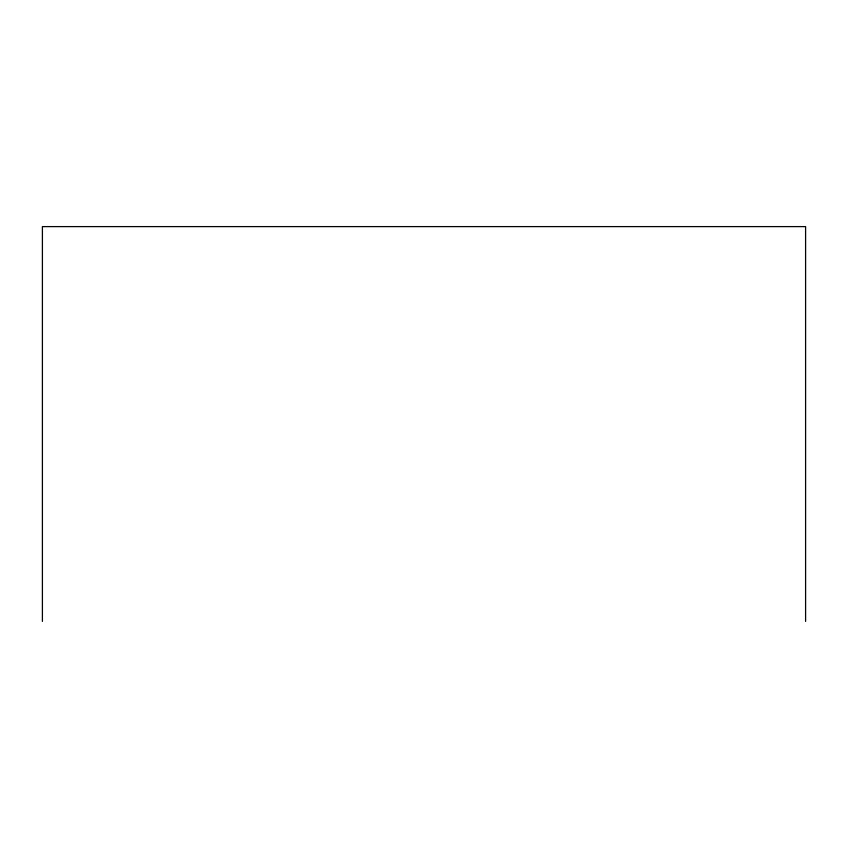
<?xml version="1.0" encoding="UTF-8"?>
<svg xmlns="http://www.w3.org/2000/svg" width="848" height="848" viewBox="0 0 848 848"><rect width="100%" height="100%" fill="white"/><g stroke="black" fill="none" stroke-linecap="round" stroke-linejoin="round"><path stroke-width="1.27" d="M805.6 621.393L805.6 226.607L42.4 226.607L42.4 621.393"/></g></svg>
